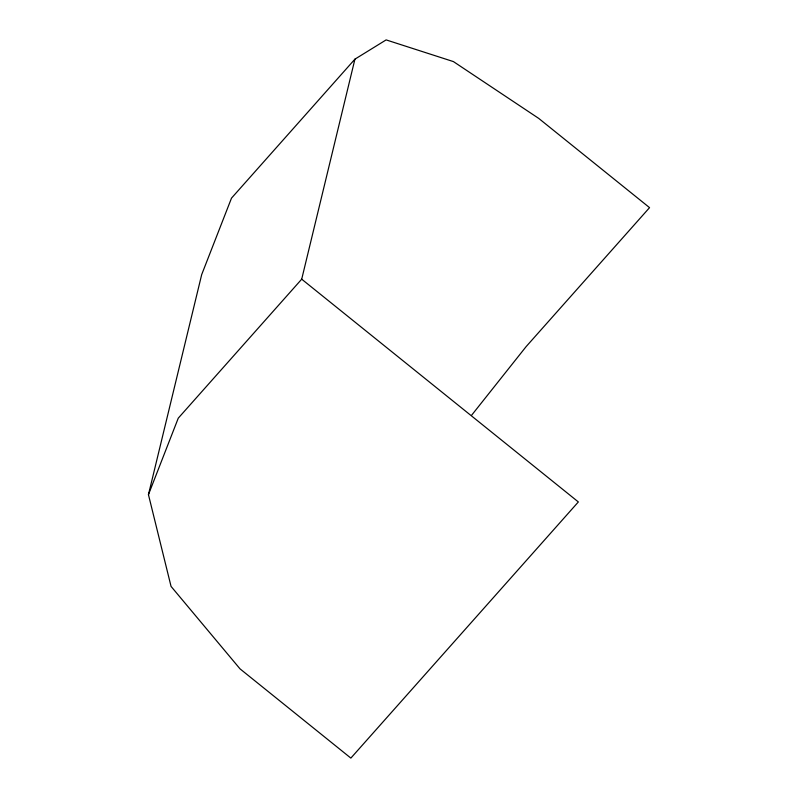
<?xml version="1.0" encoding="UTF-8"?>
<svg xmlns="http://www.w3.org/2000/svg" width="798" height="798" viewBox="0 0 798 798"><rect width="100%" height="100%" fill="white"/><g stroke="black" fill="none" stroke-linecap="round" stroke-linejoin="round"><path stroke-width="1.2" d="M354.93 59.152L301.704 279.18L578.351 501.942L350.861 758.1L240.018 668.854L171.051 586.4L148.448 494.64L201.685 274.612L231.5 198.133L354.93 59.152L386.132 39.9L453.404 61.586L538.71 118.393L649.552 207.64L526.111 346.631L471.678 415.16M148.448 494.64L178.263 418.172L301.704 279.18"/></g></svg>
